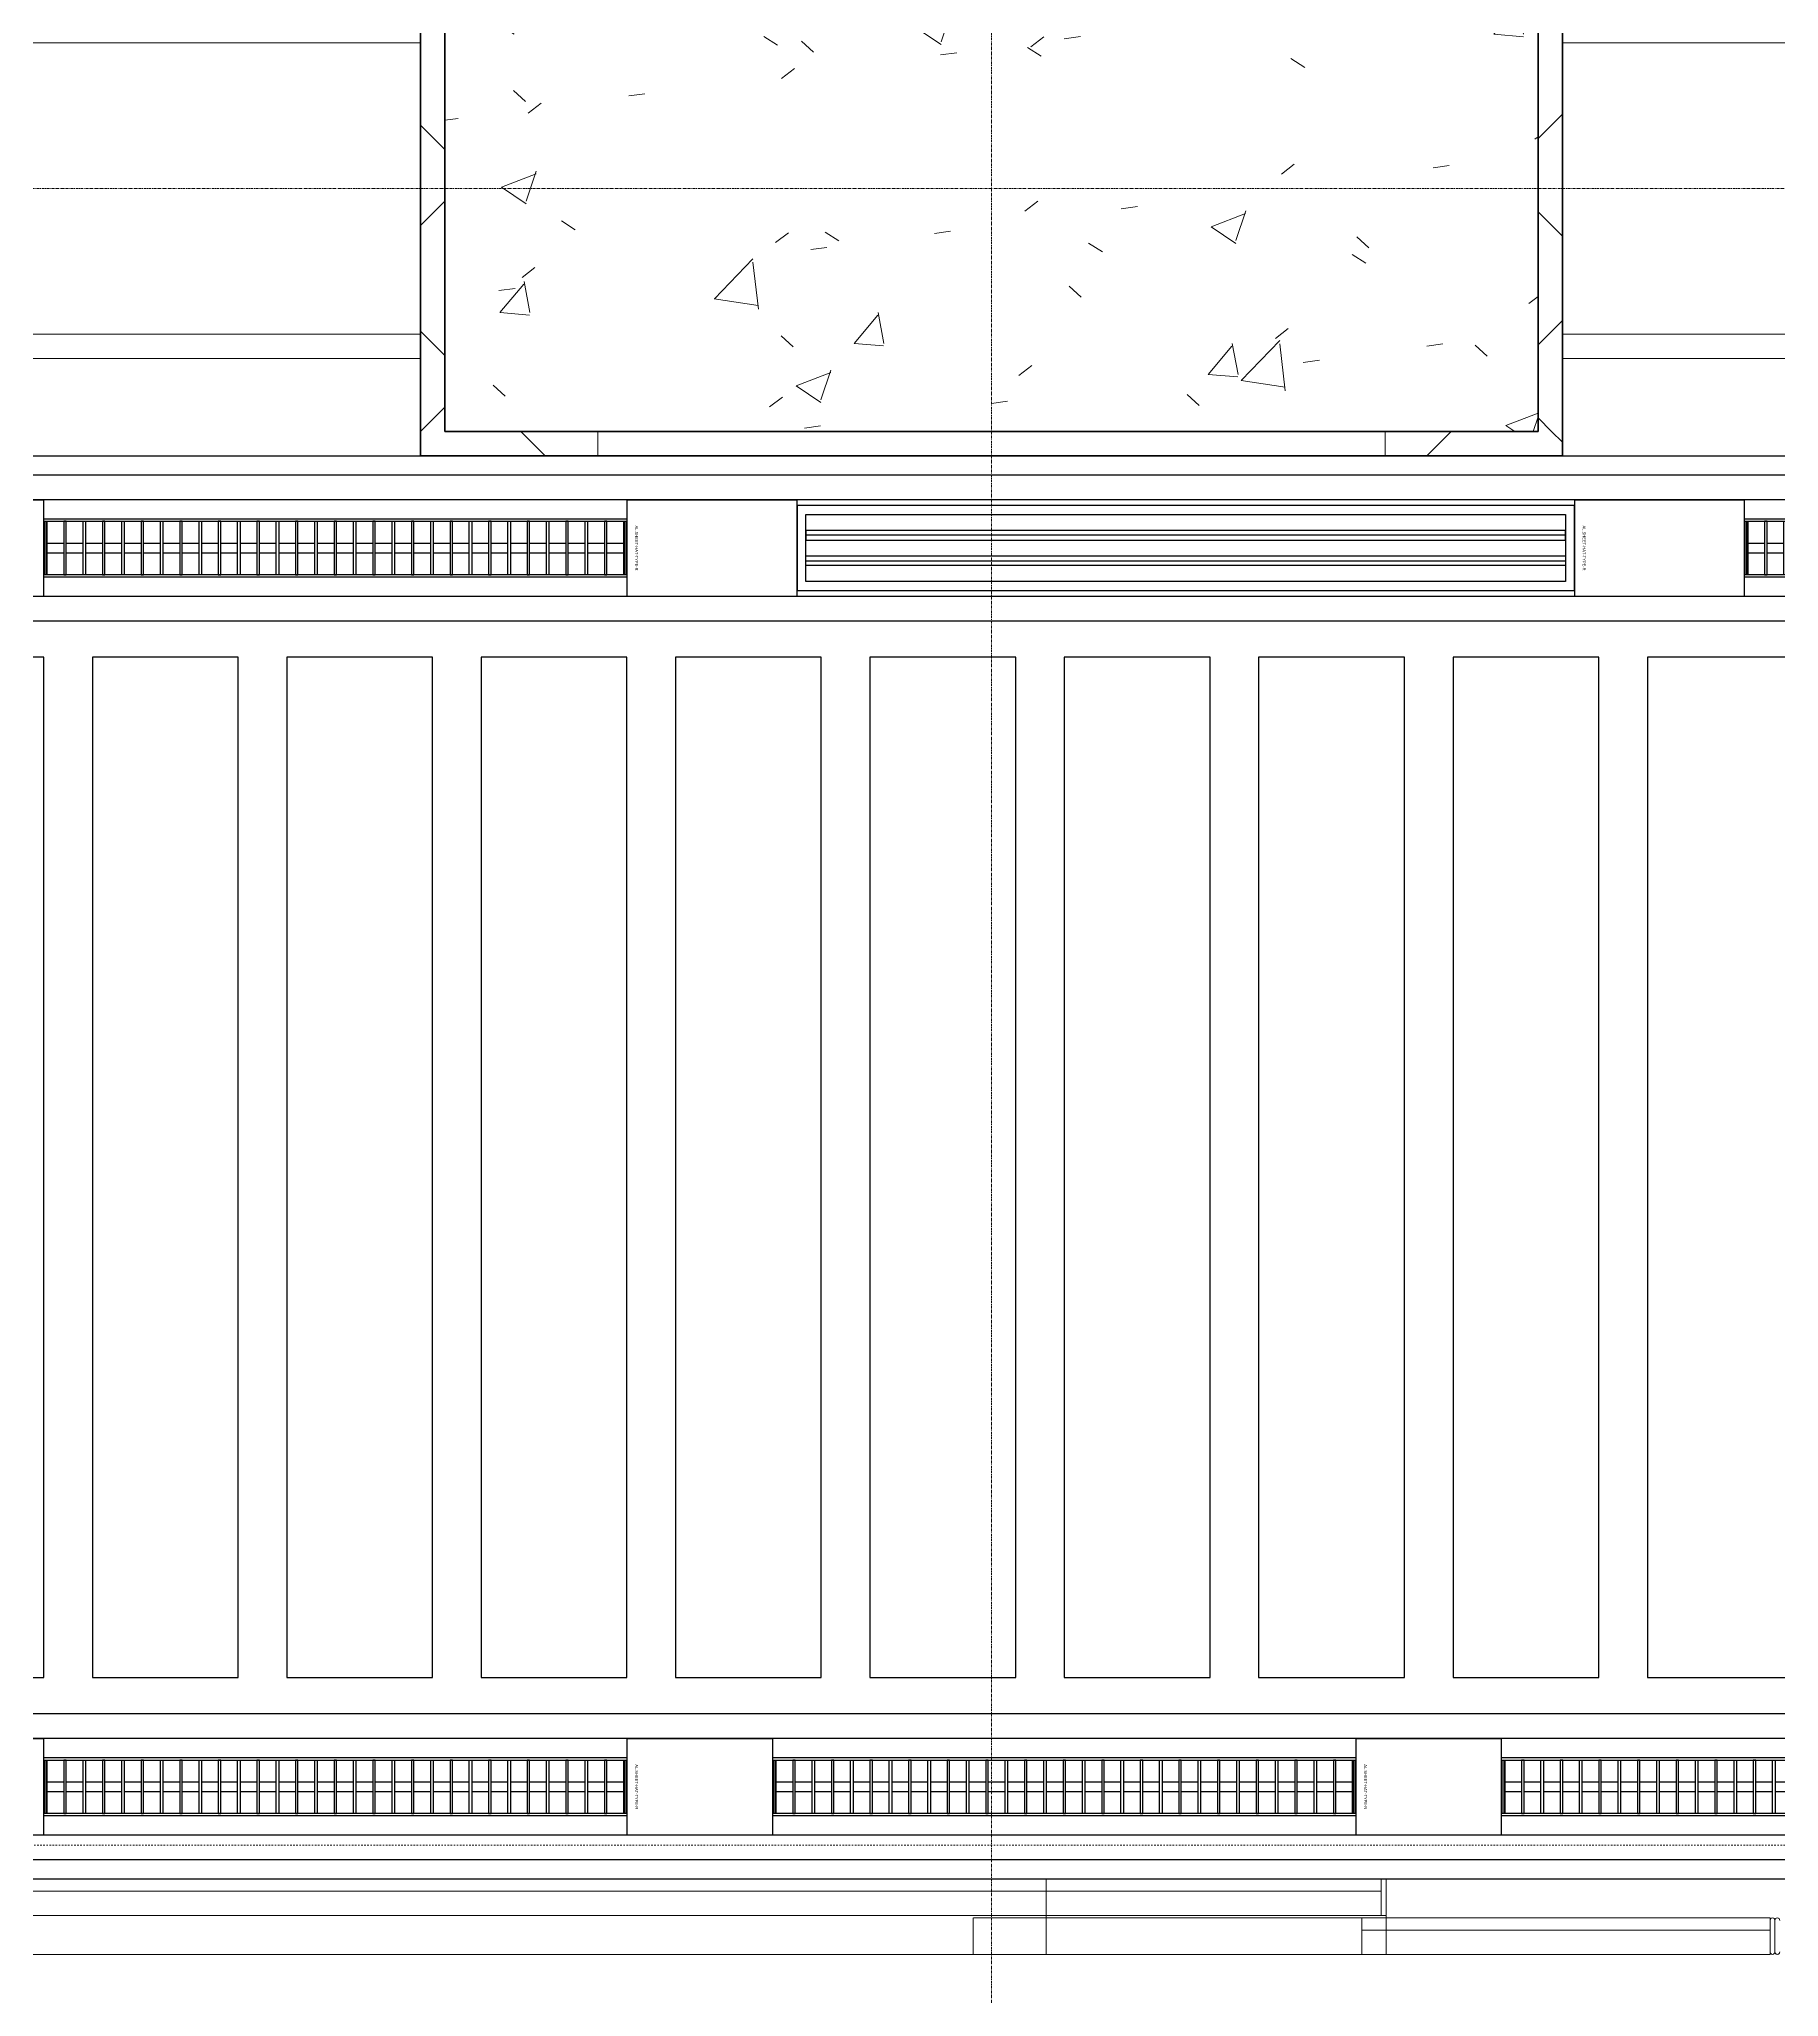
# Model space of a CAD drawing. Header units: millimetres. Extents: x -795739 to -715748, y -34378 to 22353.
# Drawn here: x -769442 to -765862, y -143 to 3887 of the extents above; entities that cross this region are included whole.
import ezdxf
from ezdxf.enums import TextEntityAlignment as Align
from ezdxf.xclip import XClip

# ---------------------------------------------------------------- set-up
doc = ezdxf.new("R2010")
doc.units = ezdxf.units.MM
doc.header["$XCLIPFRAME"] = 0
for name, pattern in [('DASH', [6.35, 3.175, -3.175]), ('DPA_Grid _ Level 100', [10, 5.5, -1.6, 1.3, -1.6]), ('DPA_Hidden 500', [1.4, 0.8, -0.6])]:
    doc.linetypes.add(name, pattern=pattern)
for name, color, linetype in [('000 - WIPEOUT', 250, 'Continuous'), ('001 - ASCESSORIES', 251, 'Continuous'), ('008 - LIGHTING', 1, 'Continuous'), ('A04_TUBE SERIES', 2, 'Continuous'), ('A11_ALU.SOLID SHEET', 2, 'Continuous')]:
    doc.layers.add(name, color=color, linetype=linetype)
for name, color, linetype, lineweight in [('A-COLS', 5, 'Continuous', 70), ('A-COLS-E', 1, 'Continuous', 35), ('A-GENM', 1, 'Continuous', 9), ('A-GENM-HDLN', 2, 'DPA_Hidden 500', 9), ('A-GLAZ-CURT', 2, 'Continuous', 9), ('A-WALL', 5, 'Continuous', 35), ('A-WALL-FNSH', 2, 'Continuous', 35), ('A-WALL-PATT', 1, 'Continuous', 9), ('Q-SPCQ', 2, 'Continuous', 9), ('Q-SPCQ-HDLN', 2, 'DASH', 9), ('S-GRID', 251, 'Continuous', 9), ('WALL-E', 2, 'Continuous', 9)]:
    doc.layers.add(name, color=color, linetype=linetype, lineweight=lineweight)
pattern_1 = [(45, (0, 0), (-212.13203, 212.13203), []), (135, (0, 0), (-212.13203, -212.13203), [])]

# ---------------------------------------------------------------- blocks, each defined once
blk = doc.blocks.new('DPA_Speciality_PlatformScreenDoor - Length_135300-12767973-4282-01 ENLARGED LOWER PLATFORM LEVEL - REFLECTED CEILING PLAN - SHEET 3')
at = {"layer": 'A-GENM'}
for p, q in [((49337.5, -250), (49139.7, -250)), ((49139.7, -250), (49337.5, -250)), ((49232.5, -250), (49142.5, -250)), ((49142.5, -250), (49232.5, -250)), ((49242.5, -250), (49332.5, -250)), ((49332.5, -250), (49242.5, -250)), ((49890.3, -330), (50014.1, -330)), ((49900.9, -330), (49954, -330)), ((49950.4, -330), (50003.5, -330)), ((51490.3, -330), (51614.1, -330)), ((51500.9, -330), (51554, -330)), ((51550.4, -330), (51603.5, -330))]:
    blk.add_line(p, q, dxfattribs=at)
at = {"layer": 'A-GENM-HDLN'}
for p, q in [((49637.5, -175), (49637.5, -250)), ((49637.5, -175), (50487.5, -175)), ((50487.5, -250), (50487.5, -175)), ((49637.5, -250), (50487.5, -250))]:
    blk.add_line(p, q, dxfattribs=at)
at = {"layer": 'Q-SPCQ'}
for p, q in [((48837.5, -245), (48837.5, -180)), ((48837.5, -180), (48837.5, -245)), ((48837.5, -180), (48837.5, -245)), ((48837.5, -245), (48837.5, -180)), ((49687.5, -175), (48847.5, -175)), ((48847.5, -175), (49687.5, -175)), ((48847.5, -175), (48847.5, -225)), ((48847.5, -175), (48847.5, -225)), ((48847.5, -245), (48847.5, -180)), ((48847.5, -180), (48847.5, -245)), ((48877.5, -175), (49657.5, -175)), ((49657.5, -175), (48877.5, -175)), ((49657.5, -175), (48877.5, -175)), ((48877.5, -175), (49657.5, -175)), ((49637.5, -175), (50337.5, -175)), ((49687.5, -225), (49687.5, -175)), ((49687.5, -175), (49687.5, -225)), ((50337.5, -175), (50337.5, -330)), ((50337.5, -175), (52712.5, -175)), ((50337.5, -330), (50337.5, -175)), ((50337.5, -200), (50337.5, -175.9)), ((50337.5, -175.9), (50337.5, -200)), ((50337.5, -305), (50337.5, -200)), ((50337.5, -200), (50337.5, -305)), ((48847.5, -225), (49687.5, -225)), ((49687.5, -225), (48847.5, -225)), ((48847.5, -250), (48847.5, -225)), ((48847.5, -225), (48847.5, -250)), ((49687.5, -225), (48847.5, -225)), ((48847.5, -225), (48847.5, -250)), ((48847.5, -250), (48847.5, -225)), ((48847.5, -225), (49687.5, -225)), ((49687.5, -225), (48847.5, -225)), ((48847.5, -225), (49687.5, -225)), ((49657.5, -225), (48877.5, -225)), ((48877.5, -225), (49657.5, -225)), ((48877.5, -225), (49657.5, -225)), ((49657.5, -225), (48877.5, -225)), ((49637.5, -225), (48897.5, -225)), ((48897.5, -225), (49637.5, -225)), ((49637.5, -225), (48897.5, -225)), ((48897.5, -225), (49637.5, -225)), ((49687.5, -225), (49687.5, -250)), ((49687.5, -225), (49687.5, -250)), ((49687.5, -250), (49687.5, -225)), ((49687.5, -225), (49687.5, -250)), ((48847.5, -250), (49687.5, -250)), ((49687.5, -250), (48847.5, -250)), ((48847.5, -250), (49687.5, -250)), ((49687.5, -250), (48847.5, -250)), ((49637.5, -250), (48897.5, -250)), ((48897.5, -250), (49637.5, -250)), ((49637.5, -250), (48897.5, -250)), ((48897.5, -250), (49637.5, -250)), ((49637.5, -305), (49637.5, -250)), ((49637.5, -250), (49637.5, -330)), ((49647.5, -255), (49637.5, -255)), ((49637.5, -255), (49637.5, -330)), ((49637.5, -330), (49637.5, -255)), ((49637.5, -255), (49647.5, -255)), ((49647.5, -330), (49647.5, -255)), ((49647.5, -255), (49647.5, -330)), ((50337.5, -255), (49647.5, -255)), ((49647.5, -255), (50337.5, -255)), ((49647.5, -255), (49647.5, -305)), ((49647.5, -255), (49647.5, -305)), ((49697.5, -255), (50277.5, -255)), ((50277.5, -255), (49697.5, -255)), ((50287.5, -255), (49697.5, -255)), ((49697.5, -255), (50287.5, -255)), ((52712.5, -255), (50337.5, -255)), ((50337.5, -255), (52712.5, -255)), ((50337.5, -255), (50337.5, -305)), ((50337.5, -255), (50337.5, -305)), ((50337.5, -305), (50337.5, -255)), ((50337.5, -255), (50337.5, -305)), ((52662.5, -255), (50387.5, -255)), ((50387.5, -255), (52662.5, -255)), ((50397.5, -255), (52652.5, -255)), ((52652.5, -255), (50397.5, -255)), ((49637.5, -329.1), (49637.5, -305)), ((50337.5, -305), (49647.5, -305)), ((49647.5, -305), (50327.5, -305)), ((49647.5, -305), (49647.5, -330)), ((49647.5, -305), (49647.5, -330)), ((49647.5, -305), (50327.5, -305)), ((50327.5, -305), (49647.5, -305)), ((49647.5, -330), (49647.5, -305)), ((49647.5, -305), (49647.5, -330)), ((50337.5, -305), (49647.5, -305)), ((49647.5, -305), (50337.5, -305)), ((50277.5, -305), (49697.5, -305)), ((49697.5, -305), (50277.5, -305)), ((50277.5, -305), (49697.5, -305)), ((49697.5, -305), (50277.5, -305)), ((50287.5, -305), (49697.5, -305)), ((49697.5, -305), (50287.5, -305)), ((49697.5, -305), (50277.5, -305)), ((50277.5, -305), (49697.5, -305)), ((50327.5, -305), (50337.5, -305)), ((50337.5, -329.1), (50337.5, -305)), ((52712.5, -305), (50337.5, -305)), ((50337.5, -305), (50347.5, -305)), ((50337.5, -330), (50337.5, -305)), ((50337.5, -305), (50337.5, -330)), ((52712.5, -305), (50337.5, -305)), ((50337.5, -305), (52712.5, -305)), ((50337.5, -305), (50337.5, -329.1)), ((50337.5, -330), (50337.5, -305)), ((50337.5, -305), (50337.5, -330)), ((50347.5, -305), (52702.5, -305)), ((50347.5, -305), (52702.5, -305)), ((52702.5, -305), (50347.5, -305)), ((52662.5, -305), (50387.5, -305)), ((50387.5, -305), (52662.5, -305)), ((52652.5, -305), (50397.5, -305)), ((50397.5, -305), (52652.5, -305)), ((52652.5, -305), (50397.5, -305)), ((50397.5, -305), (52652.5, -305)), ((50397.5, -305), (52652.5, -305)), ((52652.5, -305), (50397.5, -305)), ((49637.5, -330), (50337.5, -330)), ((49637.5, -330), (49647.5, -330)), ((49647.5, -330), (49637.5, -330)), ((50327.5, -330), (49647.5, -330)), ((49647.5, -330), (50337.5, -330)), ((49647.5, -330), (50327.5, -330)), ((50327.5, -330), (49647.5, -330)), ((50277.5, -330), (49697.5, -330)), ((49697.5, -330), (50277.5, -330)), ((50277.5, -330), (49697.5, -330)), ((49697.5, -330), (50277.5, -330)), ((50337.5, -330), (50327.5, -330)), ((50337.5, -330), (52712.5, -330)), ((50347.5, -330), (50337.5, -330)), ((50337.5, -330), (52712.5, -330)), ((52702.5, -330), (50347.5, -330)), ((50347.5, -330), (52702.5, -330)), ((52702.5, -330), (50347.5, -330)), ((52652.5, -330), (50397.5, -330)), ((50397.5, -330), (52652.5, -330)), ((52652.5, -330), (50397.5, -330)), ((50397.5, -330), (52652.5, -330))]:
    blk.add_line(p, q, dxfattribs=at)
for centre, start, end in [((48832.5, -180), 0, 180), ((48832.5, -180), 60, 120), ((48832.5, -180), 360, 30), ((48842.5, -180), 0, 180), ((48842.5, -180), 150, 180), ((48842.5, -180), 60, 120), ((48842.5, -180), 0, 45), ((48832.5, -245), 180, 0), ((48832.5, -245), 240, 300), ((48832.5, -245), 330, 0), ((48842.5, -245), 180, 210), ((48842.5, -245), 180, 360), ((48842.5, -245), 240, 300), ((48842.5, -245), 330, 360)]:
    blk.add_arc(centre, 5, start, end, dxfattribs=at)
at = {"layer": 'Q-SPCQ-HDLN'}
for p, q in [((73451.3, -330), (3946, -330)), ((73451.3, -400), (3946, -400))]:
    blk.add_line(p, q, dxfattribs=at)
blk = doc.blocks.new('*U1241')
at = {"layer": 'S-GRID', "linetype": 'DPA_Grid _ Level 100'}
for p, q in [((11400, -21374.7), (11400, 16961.2)), ((57901.1, 0), (-15767.8, 0))]:
    blk.add_line(p, q, dxfattribs=at)
blk = doc.blocks.new('System Panel - DPA-AR_Metal Ceiling Rectangular Panel-V26-4282-01 ENLARGED LOWER PLATFORM LEVEL - REFLECTED CEILING PLAN - SHEET 3')
at = {"layer": 'A-GLAZ-CURT'}
for p, q in [((-768657.4, 3229), (-770782.4, 3229)), ((-770782.4, 3229), (-770782.4, 3029)), ((-770782.4, 3029), (-770782.4, 3229)), ((-770782.4, 3229), (-768657.4, 3229)), ((-770782.4, 3029), (-768657.4, 3029)), ((-768657.4, 3029), (-770782.4, 3029))]:
    blk.add_line(p, q, dxfattribs=at)
blk = doc.blocks.new('System Panel - DPA-AR_Metal Ceiling Rectangular Panel-V28-4282-01 ENLARGED LOWER PLATFORM LEVEL - REFLECTED CEILING PLAN - SHEET 3')
at = {"layer": 'A-GLAZ-CURT'}
for p, q in [((-768657.4, 3879), (-770782.4, 3879)), ((-770782.4, 3879), (-770782.4, 3279)), ((-770782.4, 3279), (-770782.4, 3879)), ((-770782.4, 3879), (-768657.4, 3879)), ((-770782.4, 3279), (-768657.4, 3279)), ((-768657.4, 3279), (-770782.4, 3279))]:
    blk.add_line(p, q, dxfattribs=at)
blk = doc.blocks.new('System Panel - DPA-AR_Metal Ceiling Rectangular Panel-V18-4282-01 ENLARGED LOWER PLATFORM LEVEL - REFLECTED CEILING PLAN - SHEET 3')
at = {"layer": 'A-GLAZ-CURT'}
for p, q in [((-780057.4, 4129), (-782182.4, 4129)), ((-782182.4, 4129), (-782182.4, 3929)), ((-782182.4, 3929), (-782182.4, 4129)), ((-782182.4, 4129), (-780057.4, 4129)), ((-780057.4, 3929), (-780057.4, 4129)), ((-780057.4, 4129), (-780057.4, 3929)), ((-782182.4, 3929), (-780057.4, 3929)), ((-780057.4, 3929), (-782182.4, 3929))]:
    blk.add_line(p, q, dxfattribs=at)
blk = doc.blocks.new('System Panel - DPA-AR_Metal Ceiling Rectangular Panel-V22-4282-01 ENLARGED LOWER PLATFORM LEVEL - REFLECTED CEILING PLAN - SHEET 3')
at = {"layer": 'A-GLAZ-CURT'}
for p, q in [((-780057.4, 3879), (-782182.4, 3879)), ((-782182.4, 3879), (-782182.4, 3279)), ((-782182.4, 3279), (-782182.4, 3879)), ((-782182.4, 3879), (-780057.4, 3879)), ((-780057.4, 3279), (-780057.4, 3879)), ((-780057.4, 3879), (-780057.4, 3279)), ((-782182.4, 3279), (-780057.4, 3279)), ((-780057.4, 3279), (-782182.4, 3279))]:
    blk.add_line(p, q, dxfattribs=at)
blk = doc.blocks.new('*U553')
at = {"layer": 'A-GLAZ-CURT'}
for name, p in [('System Panel - DPA-AR_Metal Ceiling Rectangular Panel-V28-4282-01 ENLARGED LOWER PLATFORM LEVEL - REFLECTED CEILING PLAN - SHEET 3', (778882.4, -3579)), ('System Panel - DPA-AR_Metal Ceiling Rectangular Panel-V22-4282-01 ENLARGED LOWER PLATFORM LEVEL - REFLECTED CEILING PLAN - SHEET 3', (794757.4, -3579)), ('System Panel - DPA-AR_Metal Ceiling Rectangular Panel-V26-4282-01 ENLARGED LOWER PLATFORM LEVEL - REFLECTED CEILING PLAN - SHEET 3', (778882.4, -3579)), ('System Panel - DPA-AR_Metal Ceiling Rectangular Panel-V18-4282-01 ENLARGED LOWER PLATFORM LEVEL - REFLECTED CEILING PLAN - SHEET 3', (794757.4, -4479))]:
    blk.add_blockref(name, p, dxfattribs=at)
blk = doc.blocks.new('*U920')
at = {"layer": 'A11_ALU.SOLID SHEET', "color": 0}
blk.add_lwpolyline([(300, -98.8), (300, 98.8), (0, 98.8), (0, -98.8)], close=True, dxfattribs=at)
at = {"layer": 'Defpoints', "color": 250}
blk.add_point((0, 0), dxfattribs=at)
blk.add_text('AL.SHEET-HAT-TYPE-R', height=6, rotation=270, dxfattribs=at).set_placement((15, 0), align=Align.BOTTOM_CENTER)
blk = doc.blocks.new('*U666')
at = {"color": 1}
blk.add_wipeout([(600, -60), (-600, -60), (-600, 60), (600, 60)], dxfattribs=at).dxf.layer = '000 - WIPEOUT'
at = {"layer": '001 - ASCESSORIES', "color": 0}
blk.add_lwpolyline([(600, -60), (-600, -60), (-600, 60), (600, 60)], close=True, dxfattribs=at)
at = {"layer": '001 - ASCESSORIES'}
for points in [[(-593.5, -55), (-598.5, -55), (-598.5, 55), (-593.5, 55)], [(595, -55), (-595, -55), (-595, 55), (595, 55)], [(-558.8, -55), (-553.8, -55), (-553.8, 55), (-558.8, 55)], [(-514, -55), (-519, -55), (-519, 55), (-514, 55)], [(-479.3, -55), (-474.3, -55), (-474.3, 55), (-479.3, 55)], [(-434.6, -55), (-439.6, -55), (-439.6, 55), (-434.6, 55)], [(-399.8, -55), (-394.8, -55), (-394.8, 55), (-399.8, 55)], [(-355.1, -55), (-360.1, -55), (-360.1, 55), (-355.1, 55)], [(-320.4, -55), (-315.4, -55), (-315.4, 55), (-320.4, 55)], [(-275.6, -55), (-280.6, -55), (-280.6, 55), (-275.6, 55)], [(-240.9, -55), (-235.9, -55), (-235.9, 55), (-240.9, 55)], [(-196.2, -55), (-201.2, -55), (-201.2, 55), (-196.2, 55)], [(-161.4, -55), (-156.4, -55), (-156.4, 55), (-161.4, 55)], [(-116.7, -55), (-121.7, -55), (-121.7, 55), (-116.7, 55)], [(-82, -55), (-77, -55), (-77, 55), (-82, 55)], [(-37.2, -55), (-42.2, -55), (-42.2, 55), (-37.2, 55)], [(-2.5, -55), (2.5, -55), (2.5, 55), (-2.5, 55)], [(42.2, -55), (37.2, -55), (37.2, 55), (42.2, 55)], [(77, -55), (82, -55), (82, 55), (77, 55)], [(121.7, -55), (116.7, -55), (116.7, 55), (121.7, 55)], [(156.4, -55), (161.4, -55), (161.4, 55), (156.4, 55)], [(201.2, -55), (196.2, -55), (196.2, 55), (201.2, 55)], [(235.9, -55), (240.9, -55), (240.9, 55), (235.9, 55)], [(280.6, -55), (275.6, -55), (275.6, 55), (280.6, 55)], [(315.4, -55), (320.4, -55), (320.4, 55), (315.4, 55)], [(360.1, -55), (355.1, -55), (355.1, 55), (360.1, 55)], [(394.8, -55), (399.8, -55), (399.8, 55), (394.8, 55)], [(439.6, -55), (434.6, -55), (434.6, 55), (439.6, 55)], [(474.3, -55), (479.3, -55), (479.3, 55), (474.3, 55)], [(519, -55), (514, -55), (514, 55), (519, 55)], [(553.8, -55), (558.8, -55), (558.8, 55), (553.8, 55)], [(598.5, -55), (593.5, -55), (593.5, 55), (598.5, 55)]]:
    blk.add_lwpolyline(points, close=True, dxfattribs=at)
for points in [[(-593.5, 10), (-558.8, 10)], [(-553.8, 10), (-519, 10)], [(-514, 10), (-479.3, 10)], [(-474.3, 10), (-439.6, 10)], [(-434.6, 10), (-399.8, 10)], [(-394.8, 10), (-360.1, 10)], [(-355.1, 10), (-320.4, 10)], [(-315.4, 10), (-280.6, 10)], [(-275.6, 10), (-240.9, 10)], [(-235.9, 10), (-201.2, 10)], [(-196.2, 10), (-161.4, 10)], [(-156.4, 10), (-121.7, 10)], [(-116.7, 10), (-82, 10)], [(-77, 10), (-42.2, 10)], [(-37.2, 10), (-2.5, 10)], [(2.5, 10), (37.2, 10)], [(42.2, 10), (77, 10)], [(82, 10), (116.7, 10)], [(121.7, 10), (156.4, 10)], [(161.4, 10), (196.2, 10)], [(201.2, 10), (235.9, 10)], [(240.9, 10), (275.6, 10)], [(280.6, 10), (315.4, 10)], [(320.4, 10), (355.1, 10)], [(360.1, 10), (394.8, 10)], [(399.8, 10), (434.6, 10)], [(439.6, 10), (474.3, 10)], [(479.3, 10), (514, 10)], [(519, 10), (553.8, 10)], [(558.8, 10), (593.5, 10)], [(-593.5, -10), (-558.8, -10)], [(-553.8, -10), (-519, -10)], [(-514, -10), (-479.3, -10)], [(-474.3, -10), (-439.6, -10)], [(-434.6, -10), (-399.8, -10)], [(-394.8, -10), (-360.1, -10)], [(-355.1, -10), (-320.4, -10)], [(-315.4, -10), (-280.6, -10)], [(-275.6, -10), (-240.9, -10)], [(-235.9, -10), (-201.2, -10)], [(-196.2, -10), (-161.4, -10)], [(-156.4, -10), (-121.7, -10)], [(-116.7, -10), (-82, -10)], [(-77, -10), (-42.2, -10)], [(-37.2, -10), (-2.5, -10)], [(2.5, -10), (37.2, -10)], [(42.2, -10), (77, -10)], [(82, -10), (116.7, -10)], [(121.7, -10), (156.4, -10)], [(161.4, -10), (196.2, -10)], [(201.2, -10), (235.9, -10)], [(240.9, -10), (275.6, -10)], [(280.6, -10), (315.4, -10)], [(320.4, -10), (355.1, -10)], [(360.1, -10), (394.8, -10)], [(399.8, -10), (434.6, -10)], [(439.6, -10), (474.3, -10)], [(479.3, -10), (514, -10)], [(519, -10), (553.8, -10)], [(558.8, -10), (593.5, -10)]]:
    blk.add_lwpolyline(points, dxfattribs=at)
blk = doc.blocks.new('*U925')
blk.add_attdef('EXTR.OVL-LENGTH_', (-25, -59.1), '', height=5)
blk.add_wipeout([(-25, 0), (25, 0), (25, 67400), (-25, 67400)]).dxf.layer = '000 - WIPEOUT'
at = {"layer": 'A04_TUBE SERIES', "color": 0}
blk.add_lwpolyline([(-25, 0), (25, 0), (25, 67400), (-25, 67400)], close=True, dxfattribs=at)
blk = doc.blocks.new('*U919')
at = {"layer": 'A11_ALU.SOLID SHEET', "color": 0}
blk.add_lwpolyline([(350, -98.8), (350, 98.8), (0, 98.8), (0, -98.8)], close=True, dxfattribs=at)
at = {"layer": 'Defpoints', "color": 250}
blk.add_point((0, 0), dxfattribs=at)
blk.add_text('AL.SHEET-HAT-TYPE-R', height=6, rotation=270, dxfattribs=at).set_placement((15, 0), align=Align.BOTTOM_CENTER)
blk = doc.blocks.new('*U668')
at = {"layer": '001 - ASCESSORIES', "color": 0, "linetype": 'ByBlock'}
blk.add_lwpolyline([(800, 87.5), (-800, 87.5), (-800, -87.5), (800, -87.5)], close=True, dxfattribs=at)
at = {"layer": '001 - ASCESSORIES', "linetype": 'ByBlock'}
for points in [[(-781.5, 69), (781.5, 69), (781.5, -69), (-781.5, -69)], [(781.5, 36.3), (-781.5, 36.3), (-781.5, 16.3), (781.5, 16.3)], [(-781.5, -16.3), (781.5, -16.3), (781.5, -36.3), (-781.5, -36.3)]]:
    blk.add_lwpolyline(points, close=True, dxfattribs=at)
for points in [[(781.5, 26.3), (-781.5, 26.3)], [(-781.5, -26.3), (781.5, -26.3)]]:
    blk.add_lwpolyline(points, dxfattribs=at)
blk = doc.blocks.new('*U926')
blk.add_attdef('EXTR.OVL-LENGTH_', (-25, -59.1), '', height=5)
blk.add_wipeout([(-25, 0), (25, 0), (25, 67400), (-25, 67400)]).dxf.layer = '000 - WIPEOUT'
at = {"layer": 'A04_TUBE SERIES', "color": 0}
blk.add_lwpolyline([(-25, 0), (25, 0), (25, 67400), (-25, 67400)], close=True, dxfattribs=at)
blk = doc.blocks.new('*U927')
blk.add_attdef('EXTR.OVL-LENGTH_', (-25, -59.1), '', height=5)
blk.add_wipeout([(-25, 0), (25, 0), (25, 67400), (-25, 67400)]).dxf.layer = '000 - WIPEOUT'
at = {"layer": 'A04_TUBE SERIES', "color": 0}
blk.add_lwpolyline([(-25, 0), (25, 0), (25, 67400), (-25, 67400)], close=True, dxfattribs=at)
blk = doc.blocks.new('*U928')
blk.add_attdef('EXTR.OVL-LENGTH_', (-25, -59.1), '', height=5)
blk.add_wipeout([(-25, 0), (25, 0), (25, 67400), (-25, 67400)]).dxf.layer = '000 - WIPEOUT'
at = {"layer": 'A04_TUBE SERIES', "color": 0}
blk.add_lwpolyline([(-25, 0), (25, 0), (25, 67400), (-25, 67400)], close=True, dxfattribs=at)
blk = doc.blocks.new('*U929')
at = {"color": 3}
for points in [[(-1050, 18750), (1050, 18750), (1050, 18450), (-1050, 18450)], [(-1050, 18350), (1050, 18350), (1050, 18050), (-1050, 18050)], [(-1050, 17950), (1050, 17950), (1050, 17650), (-1050, 17650)], [(-1050, 17550), (1050, 17550), (1050, 17250), (-1050, 17250)], [(-1050, 17150), (1050, 17150), (1050, 16850), (-1050, 16850)], [(-1050, 16750), (1050, 16750), (1050, 16450), (-1050, 16450)], [(-1050, 16350), (1050, 16350), (1050, 16050), (-1050, 16050)], [(-1050, 15950), (1050, 15950), (1050, 15650), (-1050, 15650)], [(-1050, 15550), (1050, 15550), (1050, 15250), (-1050, 15250)], [(-1050, 15150), (1050, 15150), (1050, 14850), (-1050, 14850)]]:
    blk.add_wipeout(points, dxfattribs=at).dxf.layer = '000 - WIPEOUT'
at = {"layer": 'A11_ALU.SOLID SHEET', "color": 0, "linetype": 'ByBlock'}
for points in [[(-1050, 18450), (1050, 18450), (1050, 18750), (-1050, 18750)], [(-1050, 18050), (1050, 18050), (1050, 18350), (-1050, 18350)], [(-1050, 17650), (1050, 17650), (1050, 17950), (-1050, 17950)], [(-1050, 17250), (1050, 17250), (1050, 17550), (-1050, 17550)], [(-1050, 16850), (1050, 16850), (1050, 17150), (-1050, 17150)], [(-1050, 16450), (1050, 16450), (1050, 16750), (-1050, 16750)], [(-1050, 16050), (1050, 16050), (1050, 16350), (-1050, 16350)], [(-1050, 15650), (1050, 15650), (1050, 15950), (-1050, 15950)], [(-1050, 15250), (1050, 15250), (1050, 15550), (-1050, 15550)], [(-1050, 14850), (1050, 14850), (1050, 15150), (-1050, 15150)]]:
    blk.add_lwpolyline(points, close=True, dxfattribs=at)
blk = doc.blocks.new('*U1025')
blk.add_lwpolyline([(-107450, -550), (27650, -550), (27650, -3480), (-107450, -3480)], close=True)
at = {"layer": '008 - LIGHTING'}
blk.add_blockref('*U668', (-22400, -740), dxfattribs=at)
blk.add_blockref('*U668', (-22400, -740), dxfattribs=at)
blk.add_blockref('*U668', (-22400, -740), dxfattribs=at)
at = {"layer": 'A11_ALU.SOLID SHEET', "color": 1}
for name, p in [('*U919', (-25100, -740)), ('*U919', (-23550, -740)), ('*U919', (-21600, -740)), ('*U920', (-25050, -3290)), ('*U920', (-23550, -3290)), ('*U920', (-22050, -3290))]:
    blk.add_blockref(name, p, dxfattribs=at)
at = {"layer": '008 - LIGHTING'}
for p in [(-24150, -740), (-20650, -740), (-24150, -3290), (-22650, -3290), (-21150, -3290)]:
    blk.add_blockref('*U666', p, dxfattribs=at)
at = {"layer": 'A04_TUBE SERIES', "linetype": 'ByBlock', "rotation": 270}
for name, p in [('*U926', (-39850, -615)), ('*U925', (-39850, -865)), ('*U928', (-39850, -3165)), ('*U927', (-39850, -3415))]:
    blk.add_blockref(name, p, dxfattribs=at)
at = {"layer": 'A11_ALU.SOLID SHEET', "linetype": 'ByBlock', "rotation": 90}
blk.add_blockref('*U929', (-6300, -2015), dxfattribs=at)
at = {"layer": '008 - LIGHTING'}
for p in [(-24150, -740), (-20650, -740), (-24150, -3290), (-22650, -3290), (-21150, -3290)]:
    blk.add_blockref('*U666', p, dxfattribs=at)
for p in [(-24150, -740), (-20650, -740), (-24150, -3290), (-22650, -3290), (-21150, -3290)]:
    blk.add_blockref('*U666', p, dxfattribs=at)
blk = doc.blocks.new('DPA_Speciality_PlatformScreenDoor - Length_135300-12767973-4180-01 LOWER PLATFORM LEVEL - REFLECTED CEILING PLAN')
at = {"layer": 'A-GENM'}
for p, q in [((49232.5, -250), (49142.5, -250)), ((49142.5, -250), (49232.5, -250)), ((49337.5, -250), (49147.4, -250)), ((49147.4, -250), (49337.5, -250)), ((49242.5, -250), (49332.5, -250)), ((49332.5, -250), (49242.5, -250)), ((49890.3, -330), (50014.1, -330)), ((49900.9, -330), (49954, -330)), ((49950.4, -330), (50003.5, -330)), ((51490.3, -330), (51614.1, -330)), ((51500.9, -330), (51554, -330)), ((51550.4, -330), (51603.5, -330))]:
    blk.add_line(p, q, dxfattribs=at)
at = {"layer": 'A-GENM-HDLN'}
for p, q in [((49637.5, -175), (49637.5, -250)), ((49637.5, -175), (50487.5, -175)), ((50487.5, -250), (50487.5, -175)), ((49637.5, -250), (50487.5, -250))]:
    blk.add_line(p, q, dxfattribs=at)
at = {"layer": 'Q-SPCQ'}
for p, q in [((48837.5, -245), (48837.5, -180)), ((48837.5, -180), (48837.5, -245)), ((48837.5, -180), (48837.5, -245)), ((48837.5, -245), (48837.5, -180)), ((49687.5, -175), (48847.5, -175)), ((48847.5, -175), (49687.5, -175)), ((48847.5, -175), (48847.5, -225)), ((48847.5, -175), (48847.5, -225)), ((48847.5, -245), (48847.5, -180)), ((48847.5, -180), (48847.5, -245)), ((48877.5, -175), (49657.5, -175)), ((49657.5, -175), (48877.5, -175)), ((49657.5, -175), (48877.5, -175)), ((48877.5, -175), (49657.5, -175)), ((49637.5, -175), (50337.5, -175)), ((49687.5, -225), (49687.5, -175)), ((49687.5, -175), (49687.5, -225)), ((50337.5, -175), (50337.5, -330)), ((50337.5, -175), (52712.5, -175)), ((50337.5, -330), (50337.5, -175)), ((50337.5, -200), (50337.5, -187.5)), ((50337.5, -187.5), (50337.5, -200)), ((50337.5, -305), (50337.5, -200)), ((50337.5, -200), (50337.5, -305)), ((48847.5, -225), (49687.5, -225)), ((49687.5, -225), (48847.5, -225)), ((48847.5, -250), (48847.5, -225)), ((48847.5, -225), (48847.5, -250)), ((49687.5, -225), (48847.5, -225)), ((48847.5, -225), (48847.5, -250)), ((48847.5, -250), (48847.5, -225)), ((48847.5, -225), (49687.5, -225)), ((49687.5, -225), (48847.5, -225)), ((48847.5, -225), (49687.5, -225)), ((49657.5, -225), (48877.5, -225)), ((48877.5, -225), (49657.5, -225)), ((48877.5, -225), (49657.5, -225)), ((49657.5, -225), (48877.5, -225)), ((49637.5, -225), (48897.5, -225)), ((48897.5, -225), (49637.5, -225)), ((49637.5, -225), (48897.5, -225)), ((48897.5, -225), (49637.5, -225)), ((49687.5, -225), (49687.5, -250)), ((49687.5, -225), (49687.5, -250)), ((49687.5, -250), (49687.5, -225)), ((49687.5, -225), (49687.5, -250)), ((48847.5, -250), (49687.5, -250)), ((49687.5, -250), (48847.5, -250)), ((48847.5, -250), (49687.5, -250)), ((49687.5, -250), (48847.5, -250)), ((49637.5, -250), (48897.5, -250)), ((48897.5, -250), (49637.5, -250)), ((49637.5, -250), (48897.5, -250)), ((48897.5, -250), (49637.5, -250)), ((49637.5, -305), (49637.5, -250)), ((49637.5, -250), (49637.5, -330)), ((49647.5, -255), (49637.5, -255)), ((49637.5, -255), (49637.5, -330)), ((49637.5, -330), (49637.5, -255)), ((49637.5, -255), (49647.5, -255)), ((49647.5, -330), (49647.5, -255)), ((49647.5, -255), (49647.5, -330)), ((50337.5, -255), (49647.5, -255)), ((49647.5, -255), (50337.5, -255)), ((49647.5, -255), (49647.5, -305)), ((49647.5, -255), (49647.5, -305)), ((49697.5, -255), (50277.5, -255)), ((50277.5, -255), (49697.5, -255)), ((50287.5, -255), (49697.5, -255)), ((49697.5, -255), (50287.5, -255)), ((52712.5, -255), (50337.5, -255)), ((50337.5, -255), (52712.5, -255)), ((50337.5, -255), (50337.5, -305)), ((50337.5, -255), (50337.5, -305)), ((50337.5, -305), (50337.5, -255)), ((50337.5, -255), (50337.5, -305)), ((52662.5, -255), (50387.5, -255)), ((50387.5, -255), (52662.5, -255)), ((50397.5, -255), (52652.5, -255)), ((52652.5, -255), (50397.5, -255)), ((49637.5, -317.5), (49637.5, -305)), ((50337.5, -305), (49647.5, -305)), ((49647.5, -305), (50327.5, -305)), ((49647.5, -305), (49647.5, -330)), ((49647.5, -305), (49647.5, -330)), ((49647.5, -305), (50327.5, -305)), ((50327.5, -305), (49647.5, -305)), ((49647.5, -330), (49647.5, -305)), ((49647.5, -305), (49647.5, -330)), ((50337.5, -305), (49647.5, -305)), ((49647.5, -305), (50337.5, -305)), ((50277.5, -305), (49697.5, -305)), ((49697.5, -305), (50277.5, -305)), ((50277.5, -305), (49697.5, -305)), ((49697.5, -305), (50277.5, -305)), ((50287.5, -305), (49697.5, -305)), ((49697.5, -305), (50287.5, -305)), ((49697.5, -305), (50277.5, -305)), ((50277.5, -305), (49697.5, -305)), ((50327.5, -305), (50337.5, -305)), ((50337.5, -317.5), (50337.5, -305)), ((52712.5, -305), (50337.5, -305)), ((50337.5, -305), (50347.5, -305)), ((50337.5, -330), (50337.5, -305)), ((50337.5, -305), (50337.5, -330)), ((52712.5, -305), (50337.5, -305)), ((50337.5, -305), (52712.5, -305)), ((50337.5, -305), (50337.5, -317.5)), ((50337.5, -330), (50337.5, -305)), ((50337.5, -305), (50337.5, -330)), ((50347.5, -305), (52702.5, -305)), ((50347.5, -305), (52702.5, -305)), ((52702.5, -305), (50347.5, -305)), ((52662.5, -305), (50387.5, -305)), ((50387.5, -305), (52662.5, -305)), ((52652.5, -305), (50397.5, -305)), ((50397.5, -305), (52652.5, -305)), ((52652.5, -305), (50397.5, -305)), ((50397.5, -305), (52652.5, -305)), ((50397.5, -305), (52652.5, -305)), ((52652.5, -305), (50397.5, -305)), ((49637.5, -330), (50337.5, -330)), ((49637.5, -330), (49647.5, -330)), ((49647.5, -330), (49637.5, -330)), ((50327.5, -330), (49647.5, -330)), ((49647.5, -330), (50337.5, -330)), ((49647.5, -330), (50327.5, -330)), ((50327.5, -330), (49647.5, -330)), ((50277.5, -330), (49697.5, -330)), ((49697.5, -330), (50277.5, -330)), ((50277.5, -330), (49697.5, -330)), ((49697.5, -330), (50277.5, -330)), ((50337.5, -330), (50327.5, -330)), ((50337.5, -330), (52712.5, -330)), ((50347.5, -330), (50337.5, -330)), ((50337.5, -330), (52712.5, -330)), ((52702.5, -330), (50347.5, -330)), ((50347.5, -330), (52702.5, -330)), ((52702.5, -330), (50347.5, -330)), ((52652.5, -330), (50397.5, -330)), ((50397.5, -330), (52652.5, -330)), ((52652.5, -330), (50397.5, -330)), ((50397.5, -330), (52652.5, -330))]:
    blk.add_line(p, q, dxfattribs=at)
for centre, start, end in [((48832.5, -180), 360, 180), ((48832.5, -180), 0, 180), ((48842.5, -180), 0, 180), ((48842.5, -180), 0, 180), ((48832.5, -245), 180, 360), ((48832.5, -245), 180, 0), ((48842.5, -245), 180, 360), ((48842.5, -245), 180, 360)]:
    blk.add_arc(centre, 5, start, end, dxfattribs=at)
at = {"layer": 'Q-SPCQ-HDLN'}
for p, q in [((135200, -330), (-100, -330)), ((135200, -400), (-100, -400))]:
    blk.add_line(p, q, dxfattribs=at)
blk = doc.blocks.new('C-1-PP19-AR-4180-01-B_20250908-040939_EXDOWNLIGHT')
at = {"layer": 'Q-SPCQ', "rotation": 180}
blk.add_blockref('DPA_Speciality_PlatformScreenDoor - Length_135300-12767973-4180-01 LOWER PLATFORM LEVEL - REFLECTED CEILING PLAN', (27650, -3810), dxfattribs=at)

msp = doc.modelspace()

# ---------------------------------------------------------------- block references
ref = msp.add_blockref('*U1025', (-744682.4, 3579))
XClip(ref).set_block_clipping_path([(-45801.3280238605, -9620.0077451947), (23704.0078937773, 10334.9999958097)])

# ---------------------------------------------------------------- next in the draw order: hatches: boundary and pattern name
at = {"layer": 'A-COLS-E', "lineweight": 9}
h = msp.add_hatch(dxfattribs=at)
h.set_pattern_fill('FP_1', color=256, style=0, pattern_type=2)
h.set_pattern_definition([(50, (0, 0), (728.7365, -63.7558), [76.2, -838.2]), (355, (0, 0), (-140.9716, 764.2276), [60.96, -670.56]), (100.451, (60.7, -5.3), (587.77, 700.46675), [64.76, -712.36]), (46.184, (0, 203.2), (1084.3162, -168.171), [114.3, -1257.3]), (96.636, (90.4, 189.2), (949.6099, 989.7098), [97.14, -1068.54]), (351.184, (0, 203.2), (949.6206, 989.7012), [91.44, -1005.84]), (21, (101.6, 152.4), (606.45787, -409.06057), [76.2, -838.2]), (326, (101.6, 152.4), (247.20834, 736.7529), [60.96, -670.56]), (71.451, (152.14, 118.3), (853.66825, 327.6855), [64.76, -712.36]), (37.5, (0, 0), (12.35469, 338.22012), [33.528, -628.904, 33.528, -647.192, -673.1]), (37.5, (0, 0), (12.35469, 338.22012), [-1343.152, 33.528, -639.572]), (7.5, (0, 0), (267.27887, 400.72213), [33.528, -354.584, 33.528, -613.664, -256.54]), (7.5, (0, 0), (267.27887, 400.72213), [-1035.304, 33.528, -223.012]), (327.5, (-226.57, 0), (542.36333, -22.91534), [33.528, -220.472, 33.528, -758.952, -1051.56]), (327.5, (-226.57, 0), (542.36333, -22.91534), [-1046.48, 33.528, -1018.032]), (317.5, (-328.17, 0), (592.51696, 101.7071), [33.528, -296.672, 33.528, -492.76, -746.76]), (317.5, (-328.17, 0), (592.51696, 101.7071), [-856.488, 33.528, -713.232])])
h.paths.add_polyline_path([(-766357.4, 3078.8), (-766357.4, 4078.8), (-768607.4, 4078.8), (-768607.4, 3078.8), (-766591.2, 3078.8)])
at = {"layer": 'A-WALL-PATT', "lineweight": 9}
h = msp.add_hatch(dxfattribs=at)
h.set_pattern_fill('FP_3', color=256, style=0, pattern_type=2)
h.set_pattern_definition(pattern_1)
h.paths.add_polyline_path([(-768657.4, 3028.8), (-768607.4, 3028.8), (-768607.4, 4128.8), (-768657.4, 4128.8), (-768657.4, 3755.8)])
h = msp.add_hatch(dxfattribs=at)
h.set_pattern_fill('FP_3', color=256, style=0, pattern_type=2)
h.set_pattern_definition(pattern_1)
h.paths.add_polyline_path([(-766307.4, 3078.8), (-766307.4, 4128.8), (-766357.4, 4128.8), (-766357.4, 3078.8)])
h = msp.add_hatch(dxfattribs=at)
h.set_pattern_fill('FP_3', color=256, style=0, pattern_type=2)
h.set_pattern_definition(pattern_1)
h.paths.add_polyline_path([(-766672.3, 3028.8), (-766307.4, 3028.8), (-766307.4, 3078.8), (-766672.3, 3078.8)])
h.paths.add_polyline_path([(-768292.4, 3028.8), (-768292.4, 3078.8), (-768607.4, 3078.8), (-768607.4, 3028.8)])

# ---------------------------------------------------------------- next in the draw order: linework, layer by layer
at = {"layer": 'A-COLS'}
for p, q in [((-768607.4, 3078.8), (-768607.4, 4078.8)), ((-766357.4, 4078.8), (-766357.4, 3078.8)), ((-766357.4, 3078.8), (-768607.4, 3078.8))]:
    msp.add_line(p, q, dxfattribs=at)
at = {"layer": 'A-WALL', "lineweight": 9}
for p, q in [((-768292.4, 3078.8), (-768292.4, 3028.8)), ((-768292.4, 3028.8), (-768292.4, 3078.8)), ((-766672.3, 3028.8), (-766672.3, 3078.8)), ((-766672.3, 3078.8), (-766672.3, 3028.8))]:
    msp.add_line(p, q, dxfattribs=at)
at = {"layer": 'A-WALL-FNSH', "color": 250}
for p, q in [((-768657.4, 3028.8), (-768657.4, 4128.8)), ((-768607.4, 4078.8), (-768607.4, 3078.8)), ((-766357.4, 3078.8), (-766357.4, 4078.8)), ((-766307.4, 4029), (-766307.4, 3078.8)), ((-768607.4, 3078.8), (-768292.4, 3078.8)), ((-768292.4, 3078.8), (-766672.3, 3078.8)), ((-766672.3, 3078.8), (-766357.4, 3078.8)), ((-766307.4, 3078.8), (-766307.4, 3028.8)), ((-768607.4, 3028.8), (-768657.4, 3028.8)), ((-768292.4, 3028.8), (-768607.4, 3028.8)), ((-766672.3, 3028.8), (-768292.4, 3028.8)), ((-766307.4, 3028.8), (-766672.3, 3028.8))]:
    msp.add_line(p, q, dxfattribs=at)
at = {"layer": 'WALL-E'}
for p, q in [((-766672.3, 3078.8), (-768292.4, 3078.8)), ((-768292.4, 3028.8), (-766672.3, 3028.8))]:
    msp.add_line(p, q, dxfattribs=at)

# ---------------------------------------------------------------- next in the draw order: block references
for name in ['*U1241', '*U553']:
    msp.add_blockref(name, (-778882.4, 3579))
ref = msp.add_blockref('C-1-PP19-AR-4180-01-B_20250908-040939_EXDOWNLIGHT', (-744682.4, 3579))
XClip(ref).set_block_clipping_path([(-45801.3280238605, -9620.0077451947), (23704.0078937773, 10334.9999958097)])
at = {"layer": 'Q-SPCQ', "rotation": 180}
msp.add_blockref('DPA_Speciality_PlatformScreenDoor - Length_135300-12767973-4282-01 ENLARGED LOWER PLATFORM LEVEL - REFLECTED CEILING PLAN - SHEET 3', (-717032.4, -231), dxfattribs=at)

doc.saveas('drawing.dxf')
